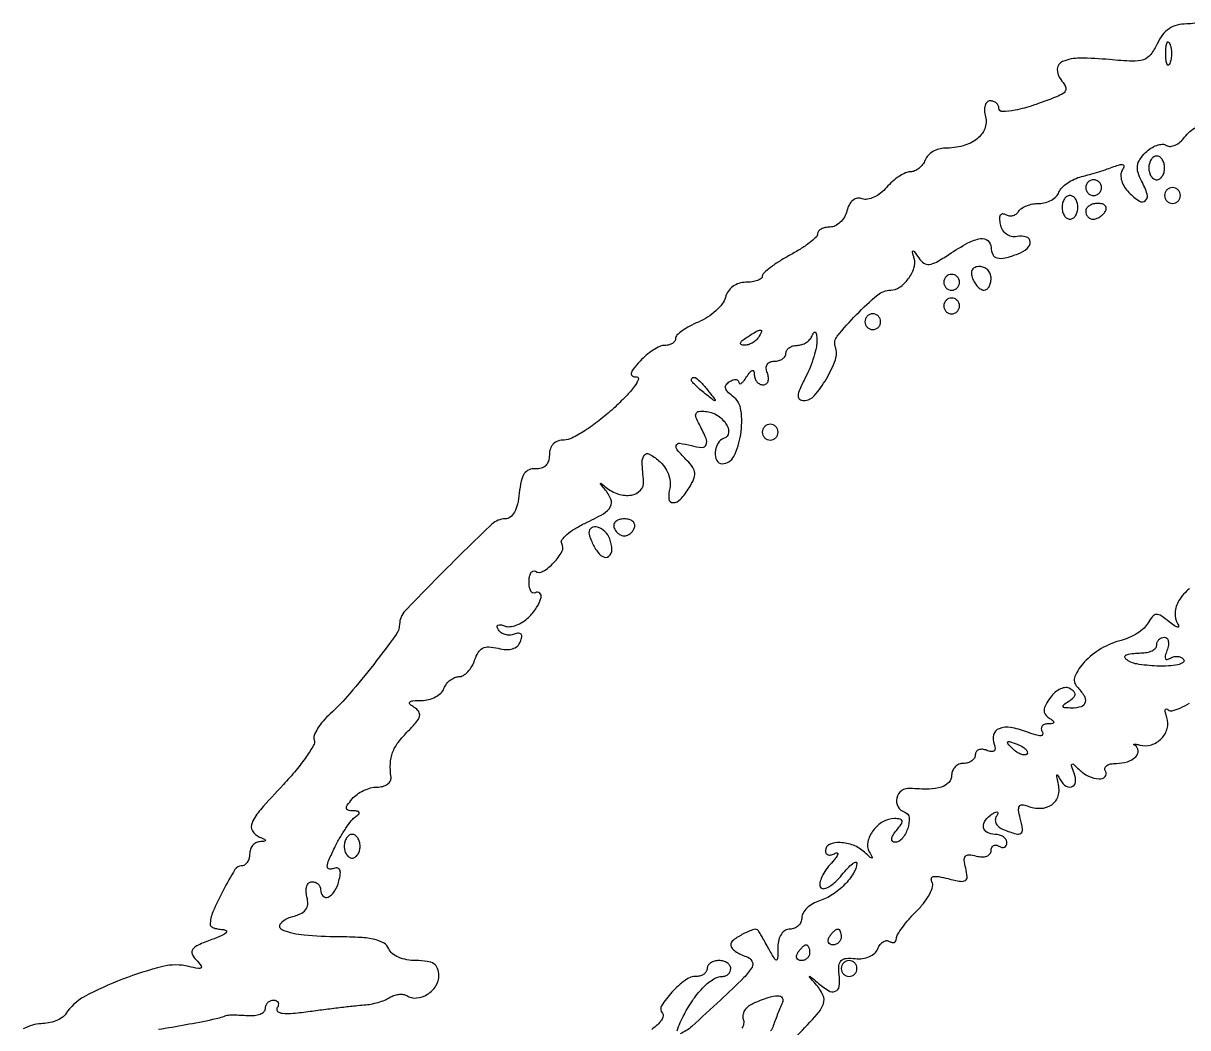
# Model space of a CAD drawing. Extents: x 254 to 922, y 86 to 1093.
# Drawn here: x 483.3 to 630.9, y 627.5 to 754.8 of the extents above; entities that cross this region are included whole.
import ezdxf

# ---------------------------------------------------------------- set-up
doc = ezdxf.new("R2010")
doc.units = 0

msp = doc.modelspace()

# ---------------------------------------------------------------- linework, layer by layer
for points in [[(631.836348, 754.832991, -0.040439), (630.811895, 754.75, 0.060878), (629.572035, 754.598479, 0.086566), (628.558652, 754.150888, 0.084255), (627.737691, 753.375703, 0.054662), (627.068563, 752.251134, -0.055354), (626.247399, 750.875373, -0.150692), (625.33616, 750.220771, -0.091902), (623.930378, 750.021917, -0.013257), (621.026882, 750.223395, 0.022695), (617.25711, 750.413595, 0.098632), (615.071375, 749.989611, 0.291595), (614.39311, 749.029656, 0.187239), (614.839826, 747.692998, -0.041565), (615.386576, 746.910123, -0.197462), (615.459497, 746.379832, -0.194967), (615.138505, 745.947226, -0.04043), (614.275523, 745.512634, -0.015221), (611.368994, 744.434302, -0.032274), (609.049865, 743.816624, -0.043053), (607.440753, 743.639362, -0.421162), (607, 744.069806, 0.11929), (606.914132, 744.424594, 0.100667), (606.67199, 744.726755, 0.092179), (606.309848, 744.929667, 0.081904), (605.883369, 745, 0.197409), (605.495184, 744.840523, 0.127178), (605.242449, 744.417157, 0.086366), (605.168935, 743.768683, 0.049129), (605.293172, 742.986912, -0.160747), (605.197573, 741.471239, -0.132636), (604.218654, 740.17141, -0.101132), (602.452025, 739.296151, -0.064694), (600.17273, 739, 0.0704), (599.380897, 738.887955, 0.063405), (598.620278, 738.559375, 0.066813), (598.004378, 738.073583, 0.101122), (597.638374, 737.5, -0.069959), (597.320536, 736.926541, -0.063283), (596.847292, 736.440625, -0.066795), (596.297101, 736.111705, -0.101706), (595.753626, 736, 0.10823), (595.133645, 735.864208, 0.037859), (594.33124, 735.418609, 0.035475), (593.49493, 734.778174, 0.034576), (592.749835, 734.020796, -0.050439), (591.998024, 733.303504, -0.05611), (591.142864, 732.780363, -0.063832), (590.317347, 732.516457, -0.137949), (589.659015, 732.577354, 0.128996), (589.054034, 732.644069, 0.130642), (588.497495, 732.404456, 0.103455), (588.040103, 731.859493, 0.059143), (587.725041, 731.056558, -0.068133), (587.400216, 730.270439, -0.068954), (586.877093, 729.604114, -0.075396), (586.243004, 729.154281, -0.117159), (585.59362, 729, 0.050897), (584.983838, 728.937766, 0.070848), (584.468126, 728.752507, 0.090938), (584.121366, 728.479075, 0.182411), (584, 728.157471, -0.207638), (583.813449, 727.727616, -0.022482), (582.971875, 727.008752, -0.024594), (581.84069, 726.213445, -0.017404), (580.5, 725.430067, 0.015966), (579.159196, 724.651783, 0.022892), (578.028125, 723.871924, 0.020012), (577.178448, 723.171469, 0.213495), (577, 722.772596, -0.239208), (576.849658, 722.476328, -0.069635), (576.384999, 722.22695, -0.053346), (575.708257, 722.05636, -0.035099), (574.90638, 722, 0.079027), (574.037453, 721.861799, 0.080431), (573.260075, 721.46106, 0.082178), (572.661942, 720.844614, 0.087864), (572.311161, 720.081879, -0.098702), (571.911644, 719.26016, -0.044963), (571.103627, 718.373766, -0.042161), (570.053244, 717.562784, -0.045159), (568.904781, 716.960559, 0.024122), (567.79235, 716.435579, 0.033183), (566.853279, 715.852687, 0.034939), (566.177401, 715.292923, 0.205117), (566, 714.87868, -0.151038), (565.896412, 714.543581, -0.09844), (565.604903, 714.258112, -0.081446), (565.169235, 714.065563, -0.06349), (564.654988, 714, 0.105367), (564.01364, 713.863329, 0.036283), (563.173392, 713.4125, 0.034148), (562.29186, 712.765355, 0.033439), (561.5, 712, 0.015464), (560.639652, 710.98812, 0.118983), (560.378176, 710.428152, 0.351336), (560.537704, 710.118501, 0.105222), (561.094569, 710, -0.536028), (561.297205, 709.69518, -0.060447), (560.801096, 708.825, -0.032812), (559.706102, 707.536809, -0.015037), (558.123176, 706, -0.019555), (556.310423, 704.468671, -0.023252), (554.482295, 703.175, -0.022922), (552.864809, 702.241338, -0.119989), (551.873619, 702, 0.082343), (551.093753, 701.87069, 0.115719), (550.497979, 701.497963, 0.115117), (550.128071, 700.897482, 0.080899), (550, 700.111111, -0.075282), (549.881843, 699.330794, -0.121806), (549.536765, 698.758987, -0.128337), (548.980142, 698.432763, -0.088742), (548.25, 698.361111, 0.119282), (547.422261, 698.229023, 0.148451), (546.824282, 697.735053, 0.093745), (546.425207, 696.787642, 0.028909), (546.186642, 695.25, -0.033592), (545.960176, 693.875371, -0.068184), (545.568198, 692.854466, -0.098522), (545.038257, 692.224229, -0.170427), (544.399521, 692, 0.192669), (542.711315, 691.324392, 0.005716), (537.144995, 685.896829, 0.005771), (531.708792, 680.346864, 0.1897), (531.011654, 678.643904, -0.155487), (530.576788, 677.340891, -0.007174), (527.732585, 673.560171, -0.012875), (524.705966, 669.855941, -0.030323), (522.21868, 667.29823, 0.030938), (521.3208, 666.372654, 0.03952), (520.621602, 665.412386, 0.043982), (520.191927, 664.550455, 0.175853), (520.176606, 663.970182, -0.215141), (520.107969, 663.300073, -0.019523), (519.185671, 661.844985, -0.022559), (517.886824, 660.133189, -0.01568), (516.276016, 658.317052, 0.009019), (513.376208, 655.134043, 0.07365), (512.311233, 653.486358, 0.23957), (512.356511, 652.446357, 0.16998), (513.25, 651.662281, -0.009076), (513.909806, 651.382013, -0.295955), (514, 651.242982, -0.382689), (513.903389, 651.135242, -0.011437), (513.25, 651.078947, 0.116386), (512.773019, 650.934111, 0.093931), (512.367188, 650.582566, 0.086824), (512.094381, 650.078926, 0.080979), (512, 649.5, -0.068325), (511.921286, 648.926664, -0.084779), (511.691261, 648.440625, -0.099803), (511.349771, 648.115624, -0.14136), (510.948973, 648, 0.262755), (510.141392, 647.544135, 0.014149), (508.642502, 644.893873, 0.019942), (507.337214, 642.167663, 0.102016), (507, 640.532119, 0.260633), (507.117534, 640.321958, 0.05417), (507.514063, 640.133962, 0.044091), (508.079563, 639.991758, 0.028704), (508.75, 639.923922, -0.22004), (509.048826, 639.769631, -0.405676), (509.021371, 639.520544, -0.068886), (508.376858, 639.12301, -0.016843), (507.216369, 638.657553, 0.016111), (505.48177, 637.964773, 0.124484), (504.796853, 637.433323, 0.273572), (504.721672, 636.854368, 0.08723), (505.216369, 636.097587, -0.018736), (505.863684, 635.352828, -0.397871), (505.842461, 635.085743, -0.23654), (505.50782, 634.993265, -0.010327), (504.288523, 635.260262, 0.120338), (500.988006, 635.249383, 0.031305), (495.888915, 633.641772, 0.031), (491.044989, 631.420362, 0.128119), (488.70031, 629.25, -0.107421), (488.223073, 628.770621, -0.049743), (487.437071, 628.367188, -0.04609), (486.491738, 628.092599, -0.047679), (485.52289, 628, 0.078944), (484.479412, 627.834214, 0.045525), (483.308235, 627.330592, 0.044125)], [(500.432349, 627.298707, 0.006513), (503.906816, 627.887234, 0.005687), (507.341156, 628.555541, 0.03869), (509, 629.03418, -0.079422), (509.314258, 629.097797, -0.009857), (510.014062, 629.112853, -0.011427), (510.851852, 629.095212, -0.00923), (511.75, 629.039125, 0.045578), (512.611391, 629.047969, 0.06887), (513.339062, 629.225179, 0.093406), (513.827909, 629.533486, 0.208403), (514, 629.928434, -0.097841), (514.080801, 630.337404, -0.097655), (514.311086, 630.685228, -0.098221), (514.654874, 630.918148, -0.100248), (515.059017, 631, -0.116123), (515.410828, 630.917176, -0.185603), (515.616753, 630.692259, -0.155543), (515.639081, 630.352912, -0.077822), (515.470563, 629.95237, 0.398732), (515.553617, 629.553421, 0.129839), (516.175076, 629.327637, 0.045193), (517.515367, 629.327732, 0.011718), (519.661546, 629.573091, -0.002531), (521.660642, 629.838927, -0.002516), (523.666204, 630.085044, -0.002465), (525.421584, 630.28273, -0.009839), (526.5, 630.377374, 0.030324), (527.357308, 630.488141, 0.02299), (528.279688, 630.709071, 0.023452), (529.128859, 630.997997, 0.048989), (529.75, 631.31567, -0.059352), (530.295712, 631.580687, -0.05576), (530.900054, 631.717175, -0.059942), (531.469648, 631.712035, -0.106604), (531.909758, 631.555773, 0.163089), (533.168335, 631.260762, 0.116675), (534.548938, 631.72655, 0.112141), (535.614698, 632.783054, 0.142557), (536, 634.106989, 0.090709), (535.835992, 635.003583, 0.158695), (535.367935, 635.586415, 0.111901), (534.509594, 635.906116, 0.03343), (533.106989, 636, -0.045886), (531.931597, 636.108095, -0.056246), (530.877318, 636.429364, -0.065461), (530.070802, 636.911606, -0.134491), (529.638374, 637.5, 0.171582), (529.041432, 638.199772, 0.072797), (527.880147, 638.662716, 0.044063), (526.051598, 638.931472, 0.013804), (523.281385, 639.015313, -0.021417), (518.898387, 639.21477, -0.075243), (516.161699, 639.880154, -0.498362), (515.944363, 640.705729, -0.165905), (517.187698, 641.510973, 0.03934), (518.405983, 641.920853, 0.122272), (519.092588, 642.439053, 0.156697), (519.362165, 643.133933, 0.07891), (519.268912, 644.079681, -0.053494), (519.158638, 644.814825, -0.08815), (519.242262, 645.435906, -0.125522), (519.499145, 645.846171, -0.192745), (519.883369, 646, -0.088331), (520.309713, 645.924089, -0.094768), (520.67199, 645.70625, -0.100006), (520.914342, 645.381489, -0.110888), (521, 645, 0.181266), (521.301326, 644.19614, 0.334286), (521.949066, 644.059228, 0.147864), (522.762791, 644.788194, 0.072855), (523.310405, 646.07899, 0.030225), (523.495684, 647.015355, 0.148371), (523.410948, 647.541514, 0.277743), (523.093436, 647.747141, 0.100152), (522.541191, 647.65418, -0.170703), (522.047053, 647.640212, -0.351556), (521.846683, 647.94287, -0.080439), (522.053231, 648.745533, -0.010923), (522.785819, 650.32519, -0.016475), (523.461266, 651.594473, -0.017809), (524.202572, 652.783214, -0.017597), (524.907173, 653.752845, -0.077436), (525.421665, 654.234687, 0.040103), (525.825357, 654.559964, 0.305535), (525.875779, 654.786148, 0.268583), (525.681705, 654.94063, 0.034103), (525.127555, 654.984687, -0.051364), (524.477864, 655.05894, -0.328723), (524.272494, 655.293487, -0.177684), (524.383927, 655.699725, -0.018329), (525, 656.5, -0.064655), (525.617682, 657.07421, -0.044376), (526.443612, 657.559375, -0.044474), (527.339356, 657.889937, -0.066257), (528.166281, 658, 0.064158), (528.888909, 658.093108, 0.090628), (529.475583, 658.367188, 0.114161), (529.836478, 658.774005, 0.158161), (529.925354, 659.25, -0.042074), (529.846664, 660.996144, -0.079803), (530.12331, 662.37267, -0.074463), (530.834, 663.65447, -0.032636), (532.118034, 665.118034, 0.020031), (533.173606, 666.261751, 0.115281), (533.548397, 666.989217, 0.219951), (533.44028, 667.56119, 0.09687), (532.868034, 668.102721, -0.044071), (532.323257, 668.519255, -0.432496), (532.319754, 668.778141, -0.177291), (532.696936, 668.945218, -0.014835), (533.781385, 668.984687, 0.060623), (534.696627, 669.102305, 0.05976), (535.561696, 669.436127, 0.065188), (536.249511, 669.924938, 0.114584), (536.638374, 670.5, -0.070794), (536.957454, 671.073452, -0.063513), (537.434296, 671.559375, -0.066827), (537.989823, 671.88825, -0.100604), (538.539601, 672, 0.135483), (539.095682, 672.153497, 0.067772), (539.670189, 672.612394, 0.059609), (540.175302, 673.287433, 0.054049), (540.526897, 674.084744, -0.058608), (540.967416, 675.059613, -0.140611), (541.542335, 675.59511, -0.131492), (542.341031, 675.764544, -0.048403), (543.490026, 675.591859, 0.046445), (544.517854, 675.433277, 0.088795), (545.344734, 675.530353, 0.113427), (545.953383, 675.878744, 0.11516), (546.344814, 676.456188, 0.052447), (546.502734, 677.046, 0.220123), (546.40509, 677.390062, 0.247802), (546.09309, 677.512916, 0.064014), (545.550223, 677.380899, -0.080221), (544.986061, 677.262827, -0.077542), (544.406409, 677.326005, -0.081844), (543.90062, 677.555931, -0.107217), (543.549213, 677.920372, -0.078479), (543.387856, 678.3053, -0.31632), (543.475545, 678.529769, -0.19985), (543.780474, 678.588776, -0.040786), (544.319123, 678.431035, 0.116543), (544.983279, 678.341253, 0.060898), (545.802617, 678.523884, 0.055567), (546.642283, 678.931542, 0.055657), (547.371061, 679.513918, 0.051414), (548.38484, 680.76077, 0.079126), (548.953224, 682.026733, 0.291859), (548.776121, 682.591515, 0.323794), (548.214286, 682.632436, -0.240072), (547.917425, 682.607934, -0.166626), (547.659375, 682.833849, -0.0894), (547.484461, 683.3234, -0.041231), (547.428571, 684, -0.041668), (547.485024, 684.676235, -0.090401), (547.661628, 685.164759, -0.167867), (547.922192, 685.389157, -0.237285), (548.221956, 685.362823, 0.28274), (549.21133, 685.360371, 0.065441), (550.564796, 686.453333, 0.064848), (551.598873, 687.867818, 0.270129), (551.572575, 688.882572, -0.3071), (551.591929, 689.339404, -0.054187), (552.206183, 690.003371, -0.04255), (553.210763, 690.737295, -0.025716), (554.508817, 691.43716, 0.019085), (556.844378, 692.656735, 0.133937), (557.743765, 693.556638, 0.237261), (557.794539, 694.515242, 0.070554), (557, 695.8, -0.002798), (556.49553, 696.4123, -0.384686), (556.5, 696.5, -0.384686), (556.5877, 696.50447, -0.002798), (557.2, 696, 0.096614), (558.747681, 695.150255, 0.11707), (560.394702, 695.024174, 0.163813), (561.563714, 695.634883, 0.21995), (561.947704, 696.75, -0.014456), (561.770033, 699.197596, -0.170958), (562.042944, 700.095442, -0.380254), (562.661023, 700.227393, -0.047959), (563.876023, 699.374124, -0.059833), (564.586235, 698.601255, -0.061651), (565.08486, 697.689629, -0.066056), (565.320906, 696.747296, -0.092588), (565.259391, 695.883912, 0.085359), (565.143766, 694.534431, 0.397372), (565.673988, 694.060419, 0.20315), (566.631715, 694.49715, 0.045999), (567.73721, 695.950814, 0.038576), (568.293417, 697.016237, 0.120465), (568.424725, 697.808495, 0.129967), (568.17221, 698.536166, 0.048261), (567.477757, 699.379386, -0.017231), (566.234151, 700.711795, -0.250908), (566.095293, 701.319013, -0.379708), (566.515604, 701.593282, -0.027045), (568, 701.289749, 0.045919), (569.358804, 701.064879, 0.32993), (569.886819, 701.399709, 0.196976), (569.870133, 702.206402, 0.020439), (569.026659, 703.950187, -0.027845), (568.590291, 704.887474, -0.202446), (568.599736, 705.373132, -0.267434), (568.942258, 705.622461, -0.046142), (569.776659, 705.634446, -0.117986), (571.230187, 705.16444, -0.103827), (572.39378, 704.070528, -0.167705), (572.713718, 702.945316, -0.307626), (572.15979, 702.21993, 0.183253), (571.383758, 701.586929, 0.110804), (571.024957, 700.440721, 0.137585), (571.223332, 699.413609, 0.283918), (571.893011, 699, 0.285152), (573.382841, 699.924858, 0.076615), (574.261822, 702.699915, 0.071754), (574.294282, 705.775748, 0.204458), (573.223077, 707.578833, -0.037834), (572.568796, 708.137806, -0.147558), (572.318734, 708.600855, -0.217744), (572.41401, 709.014021, -0.090695), (572.84851, 709.406374, -0.051021), (573.291126, 709.621067, -0.108653), (573.666248, 709.671335, -0.180683), (573.912468, 709.555192, -0.190663), (574.015313, 709.309017, 0.296366), (574.117778, 709.15768, 0.258347), (574.310881, 709.178274, 0.073021), (574.625256, 709.475679, 0.023407), (575, 710, -0.021149), (575.440231, 710.621859, -0.167501), (575.730859, 710.8125, -0.405416), (575.918023, 710.704915, -0.066727), (575.984687, 710.25, 0.087074), (576.074484, 709.772696, 0.093257), (576.32068, 709.367188, 0.098832), (576.683494, 709.095842, 0.111743), (577.106989, 709, 0.158089), (577.480915, 709.121257, 0.151946), (577.719716, 709.440625, 0.112257), (577.77672, 709.926101, 0.06502), (577.638374, 710.5, -0.075244), (577.503306, 711.114961, -0.151899), (577.617923, 711.592642, -0.166113), (577.972145, 711.893789, -0.094119), (578.531385, 712, 0.066306), (579.092793, 712.074778, 0.083434), (579.568594, 712.29375, 0.099317), (579.886819, 712.618655, 0.145266), (580, 713, -0.140362), (580.109202, 713.381338, -0.099913), (580.416146, 713.70625, -0.085122), (580.8752, 713.925077, -0.068857), (581.416667, 714, 0.080074), (581.995939, 714.093368, 0.064399), (582.565351, 714.367188, 0.065245), (583.039141, 714.772091, 0.087674), (583.337719, 715.25, -0.060352), (583.544404, 715.624689, -0.453138), (583.722368, 715.641689, -0.172539), (583.862253, 715.368606, -0.021965), (583.921053, 714.70034, -0.062749), (583.848124, 713.807431, -0.022209), (583.528641, 712.562668, -0.021636), (583.052504, 711.211989, -0.023772), (582.47432, 709.95034, 0.013489), (581.737623, 708.426327, 0.087812), (581.52933, 707.604155, 0.256341), (581.724692, 707.176967, 0.161378), (582.258712, 707, 0.218326), (583.5844, 707.607837, 0.045024), (585.117981, 709.751459, 0.045619), (586.258818, 712.175785, 0.175145), (586.261916, 713.816585, -0.263175), (586.491752, 715.157167, -0.021817), (588.93285, 717.895359, -0.0243), (591.622797, 720.403719, -0.177296), (593.251537, 721, 0.15417), (594.402788, 721.36362, 0.079183), (595.499918, 722.427259, 0.078844), (596.216279, 723.784979, 0.149674), (596.254226, 725.008929, -0.005751), (596.030745, 725.867495, -0.450917), (596.10182, 725.970479, -0.272791), (596.253335, 725.904058, -0.004032), (596.838526, 725.079071, 0.087575), (597.485794, 724.429477, 0.185165), (598.164764, 724.258778, 0.100264), (599.07815, 724.5612, 0.016588), (600.664657, 725.539955, -0.021337), (603.06076, 726.986948, -0.084874), (604.679259, 727.543618, -0.221579), (605.599199, 727.284867, -0.218506), (606, 726.411516, 0.118618), (606.212996, 725.526325, 0.220307), (606.78243, 725.079948, 0.121132), (607.797182, 725.090026, 0.028855), (609.418213, 725.606989, 0.083004), (610.593818, 726.299015, 0.23768), (610.957961, 727.145085, 0.322883), (610.472396, 727.739558, 0.108187), (609.286252, 727.793837, -0.096752), (608.569518, 727.810394, -0.107476), (607.941131, 728.098686, -0.102071), (607.466097, 728.63693, -0.079616), (607.19012, 729.36843, -0.03927), (607.101747, 730.081135, -0.132361), (607.202577, 730.535611, -0.268347), (607.461816, 730.69993, -0.149645), (607.83477, 730.602118, 0.097971), (608.274669, 730.437414, 0.097687), (608.744621, 730.452373, 0.098192), (609.17177, 730.644323, 0.100116), (609.489919, 730.983688, -0.1114), (609.872058, 731.3735, -0.050264), (610.512908, 731.701458, -0.046321), (611.289336, 731.924714, -0.046888), (612.090402, 732, 0.065924), (612.884871, 732.105206, 0.062046), (613.642297, 732.414115, 0.066491), (614.250311, 732.870567, 0.107318), (614.603742, 733.409753, -0.102716), (614.97814, 733.992425, -0.047103), (615.671635, 734.577523, -0.043935), (616.546196, 735.076953, -0.046321), (617.479457, 735.405488, 0.00777), (618.501637, 735.678991, 0.005446), (619.644471, 736.017386, 0.005496), (620.732229, 736.365536, 0.011415), (621.571144, 736.665674, -0.023291), (622.35204, 736.92431, -0.184086), (622.724913, 736.890347, -0.372135), (622.826181, 736.653045, -0.061179), (622.600287, 736.162268, 0.142149), (622.441767, 735.592083, 0.074026), (622.559618, 734.857239, 0.063988), (622.921759, 734.077116, 0.055805), (623.483861, 733.373282, 0.04947), (624.804532, 732.290947, 0.345762), (625.581178, 732.351732, 0.294247), (625.79641, 733.178904, 0.043431), (625.083003, 734.844908, -0.046522), (624.63233, 735.915563, -0.11134), (624.560714, 736.769444, -0.113247), (624.862445, 737.562329, -0.049099), (625.582602, 738.439745, -0.0518), (626.265915, 738.994454, -0.061407), (627.012146, 739.360205, -0.072015), (627.705879, 739.493106, -0.150898), (628.232324, 739.356416, 0.156759), (628.73511, 739.231997, 0.087956), (629.351864, 739.385453, 0.072654), (629.987091, 739.78759, 0.057563), (630.539449, 740.384836, -0.110197), (631.985407, 741.652824, -0.035907)], [(631.147938, 683.151512, 0.090302), (629.815992, 681.653904, 0.122193), (629.333327, 680.113365, 0.15125), (629.688714, 678.659758, -0.124978), (629.77688, 678.365745, -0.506477), (629.65426, 678.267428, -0.088511), (629.248486, 678.457643, -0.016802), (628.595182, 678.952762, 0.02262), (627.553903, 679.723014, 0.162216), (626.959293, 679.887593, 0.213143), (626.474759, 679.640486, 0.042271), (625.915995, 678.814376, -0.081589), (625.393114, 678.158468, -0.039688), (624.541515, 677.503494, -0.037991), (623.52434, 676.947356, -0.044653), (622.487336, 676.586178, 0.072166), (619.969073, 675.551073, 0.069454), (617.811796, 673.832271, 0.091778), (616.636927, 672.024543, 0.303503), (616.9, 670.7, -0.054164), (617.784124, 669.600345, -0.204401), (617.926751, 668.747512, -0.260639), (617.413651, 668.193942, -0.080709), (616.25, 668.015313, -0.015461), (615.36908, 668.050276, -0.276177), (615.145823, 668.206151, -0.350217), (615.205875, 668.439995, -0.02023), (615.856763, 668.890313, 0.040419), (616.45474, 669.340737, 0.184341), (616.652188, 669.720148, 0.225741), (616.528027, 670.084073, 0.061175), (616.040228, 670.475138, 0.153088), (615.485225, 670.616709, 0.091125), (614.816249, 670.455967, 0.074475), (614.127012, 670.017841, 0.056187), (613.518708, 669.356472, 0.030771), (612.923554, 668.427642, 0.109806), (612.72319, 667.755214, 0.168625), (612.8655, 667.227167, 0.102059), (613.335243, 666.771647, -0.021887), (613.855505, 666.407731, -0.283531), (613.93618, 666.196028, -0.327801), (613.782165, 666.052894, -0.025899), (613.190983, 666.015313, 0.082477), (612.73716, 665.934474, 0.158746), (612.447488, 665.711636, 0.180385), (612.366141, 665.383873, 0.110425), (612.498132, 665.003023, -0.231838), (612.530374, 664.674897, -0.313904), (612.292841, 664.510715, -0.074783), (611.617661, 664.614707, -0.015304), (610.473233, 665.010177, 0.049695), (608.472073, 665.551137, 0.133023), (607.015022, 665.405257, 0.238482), (606.323282, 664.645078, 0.160478), (606.380899, 663.449777, -0.064061), (606.513099, 662.905931, -0.249208), (606.389427, 662.594446, -0.219439), (606.043521, 662.49784, -0.051727), (605.449072, 662.657916, 0.067641), (604.894795, 662.788475, 0.115401), (604.425665, 662.725457, 0.15244), (604.116734, 662.482776, 0.151743), (604, 662.106989, -0.134459), (603.884389, 661.684847, -0.100435), (603.559375, 661.325178, -0.087143), (603.073208, 661.08314, -0.072144), (602.5, 661, 0.099038), (601.927543, 660.885486, 0.097945), (601.440625, 660.559375, 0.097945), (601.114514, 660.072457, 0.099038), (601, 659.5, -0.186112), (600.652163, 658.597887, -0.132455), (599.731508, 658.005967, -0.073691), (598.133033, 657.746534, -0.024352), (595.75, 657.829767, 0.177344), (594.658704, 657.530757, 0.183651), (594.038188, 656.602136, 0.188848), (594.19951, 655.516245, 0.184104), (595.057229, 654.814257, -0.302771), (595.604184, 654.111041, -0.099931), (595.431152, 652.746611, -0.089326), (594.717441, 651.451041, -0.226008), (593.770566, 651, -0.214681), (593.484197, 651.128897, -0.22275), (593.396714, 651.425778, -0.100348), (593.57205, 651.903434, -0.035237), (594, 652.5, 0.019291), (594.618453, 653.306569, 0.198558), (594.709602, 653.707482, 0.319009), (594.478191, 653.938582, 0.041804), (593.744889, 654, 0.134315), (592.2958, 653.603578, 0.097491), (591.041715, 652.484809, 0.105915), (590.376124, 651.059745, 0.187462), (590.560614, 649.793805, -0.008338), (590.93525, 649.105852, -0.540328), (590.879641, 649.006153, -0.203315), (590.691245, 649.070668, -0.004271), (589.946704, 649.75, 0.095963), (588.554278, 650.616852, 0.081909), (586.857847, 650.964342, 0.111185), (585.510849, 650.715233, 0.300174), (585, 649.940983, 0.145845), (585.102005, 649.598719, 0.185797), (585.367187, 649.407757, 0.132611), (585.771386, 649.410582, 0.064701), (586.25, 649.612877, -0.206604), (586.501135, 649.643577, -0.456556), (586.571593, 649.489289, -0.059334), (586.25197, 648.964129, -0.013702), (585.589464, 648.165763, 0.03443), (584.912323, 647.277307, 0.050875), (584.459466, 646.409022, 0.06437), (584.273747, 645.683245, 0.231295), (584.425544, 645.243869, 0.266263), (584.850115, 645.129511, 0.072312), (585.515055, 645.411992, 0.053064), (586.298554, 646.010237, 0.032864), (587.08608, 646.860784, -0.015958), (587.819854, 647.709054, -0.038228), (588.428444, 648.275232, -0.092789), (588.813064, 648.479321, -0.517603), (588.968197, 648.360784, -0.13186), (588.570525, 647.071283, -0.054473), (587.426879, 645.62829, -0.052044), (585.883144, 644.359936, -0.069224), (584.246162, 643.578129, 0.054211), (583.387122, 643.19898, 0.059701), (582.65981, 642.65381, 0.06784), (582.165426, 642.033416, 0.135156), (582, 641.432612, -0.103835), (581.885241, 640.885968, -0.09895), (581.559375, 640.42083, -0.096745), (581.072563, 640.109119, -0.09444), (580.5, 640, 0.136454), (579.90123, 639.83349, 0.108176), (579.41153, 639.369932, 0.08768), (579.087601, 638.649191, 0.058557), (578.969591, 637.75, -0.004491), (578.935842, 636.250073, -0.343866), (578.791703, 636.076803, -0.325553), (578.579788, 636.170157, -0.004253), (577.822112, 637.5, 0.001996), (577.378972, 638.286008, 0.002698), (576.971672, 638.992852, 0.001823), (576.624658, 639.582678, 0.029485), (576.495649, 639.773539, 0.323067), (575.917535, 639.947622, 0.036518), (574.585344, 639.375754, 0.036834), (573.327332, 638.600791, 0.240758), (573, 637.960399, 0.181525), (573.135319, 637.599952, 0.054052), (573.575037, 637.194793, 0.046428), (574.208266, 636.811999, 0.035918), (574.957572, 636.513466, -0.180428), (575.685899, 635.943118, -0.277142), (575.692688, 635.16473, -0.065175), (574.670155, 633.853063, -0.006135), (571.721495, 631.015488, -0.005773), (568.045557, 627.642905, -0.087157), (566.579205, 626.729761, -0.645019)], [(581.437178, 626.502968, 0.009695), (583.966675, 629.210776, 0.098415), (584.748865, 630.52825, 0.201741), (584.683847, 631.637252, 0.063776), (583.75, 633.05, -0.000938), (582.997148, 633.926627, -0.391638), (583, 634, -0.391638), (583.073373, 634.002852, -0.000938), (583.95, 633.25, 0.037895), (585.367929, 632.203726, 0.23001), (586.249898, 632.108285, 0.287554), (586.737481, 632.728252, 0.053028), (586.73821, 634.25, -0.044235), (586.718775, 635.388747, -0.182957), (587.002785, 636.002731, -0.179917), (587.625884, 636.280693, -0.042549), (588.783623, 636.255832, 0.061362), (589.710467, 636.270713, 0.068205), (590.571306, 636.513434, 0.076716), (591.248207, 636.941747, 0.122381), (591.638408, 637.500089, -0.064361), (591.923433, 638.028141, -0.095186), (592.30476, 638.388764, -0.122214), (592.718962, 638.528088, -0.160054), (593.104785, 638.435239, 0.079765), (593.44697, 638.292827, 0.157924), (593.737031, 638.31552, 0.184306), (593.929515, 638.496954, 0.113083), (594, 638.804619, -0.140213), (594.144165, 639.308606, -0.019517), (594.76039, 640.216633, -0.021073), (595.597346, 641.257109, -0.016462), (596.588561, 642.315834, 0.031984), (597.530492, 643.386649, 0.044287), (598.219229, 644.463571, 0.05203), (598.58879, 645.398295, 0.209516), (598.504772, 645.992279, -0.186949), (598.428196, 646.403874, -0.307613), (598.66817, 646.645222, -0.091537), (599.357118, 646.651309, -0.018045), (600.571376, 646.39273, 0.016588), (602.131866, 646.055665, 0.182548), (602.750552, 646.169246, 0.2894), (602.979099, 646.625131, 0.03929), (602.781936, 647.725877, -0.034312), (602.58974, 648.740641, -0.212994), (602.743166, 649.234648, -0.238365), (603.19722, 649.417033, -0.042459), (604.126771, 649.256598, 0.056649), (604.851424, 649.152556, 0.09538), (605.455829, 649.250566, 0.132777), (605.851348, 649.529929, 0.174703), (606, 649.942386, -0.09468), (606.07665, 650.34354, -0.172824), (606.29375, 650.59114, -0.172837), (606.618487, 650.645673, -0.094696), (607, 650.5, 0.082592), (607.3821, 650.343488, 0.161196), (607.70625, 650.3746, 0.182303), (607.921712, 650.586039, 0.108972), (608, 650.940983, 0.140337), (607.884374, 651.344827, 0.099915), (607.559375, 651.688914, 0.085131), (607.073318, 651.920655, 0.06887), (606.5, 652, -0.125199), (605.502758, 652.253685, -0.239492), (605.046201, 652.917519, -0.196891), (605.276099, 653.794158, -0.093254), (606.154508, 654.595492, -0.030129), (606.590316, 654.829816, -0.260615), (606.802261, 654.813508, -0.356812), (606.854942, 654.642387, -0.041716), (606.660252, 654.259293, 0.143738), (606.537416, 653.812072, 0.123972), (606.665025, 653.34027, 0.101884), (607.033789, 652.91461, 0.071979), (607.587531, 652.604785, 0.01753), (609.17531, 652.058533, 0.230955), (609.771521, 652.153316, 0.286087), (609.98595, 652.657812, 0.025103), (609.689595, 654.07899, -0.028769), (609.493321, 655.055986, -0.16753), (609.591657, 655.563901, -0.284894), (609.936613, 655.749003, -0.076101), (610.572963, 655.610375, 0.09643), (612.282671, 655.309597, 0.148455), (613.70124, 655.768515, 0.170098), (614.501938, 656.875541, 0.132961), (614.539032, 658.368425, -0.009005), (614.366723, 659.133505, -0.066137), (614.340022, 659.506662, -0.693595), (614.422454, 659.531919, -0.056244), (614.592564, 659.25, 0.10131), (615.328699, 658.245609, 0.251817), (616.185699, 658.03315, 0.312805), (616.693316, 658.618844, 0.118435), (616.547743, 659.75, -0.008433), (616.20717, 660.692067, -0.309425), (616.265306, 660.902023, -0.377046), (616.461353, 660.89798, -0.009992), (617.140754, 660.25, 0.083043), (618.347476, 659.395761, 0.094283), (619.714645, 659.028704, 0.2351), (620.443301, 659.326119, 0.33001), (620.5, 660, -0.195087), (620.435758, 660.378235, -0.183858), (620.651013, 660.70625, -0.1076), (621.159191, 660.928341, -0.049451), (621.881966, 661, 0.077847), (623.274757, 661.218171, 0.112452), (624.343137, 661.850951, 0.215948), (624.65114, 662.607242, 0.261657), (624.256231, 663.250695, -0.08428), (624.100157, 663.376046, -0.608768), (624.126563, 663.444591, -0.078023), (624.383076, 663.432698, -0.012295), (624.876748, 663.318852, 0.140744), (626.318377, 663.359824, 0.123567), (627.602726, 664.154266, 0.127144), (628.335516, 665.439992, 0.153347), (628.28123, 666.823113, -0.024853), (628.098257, 667.427745, -0.108034), (628.087491, 667.799806, -0.395512), (628.226736, 667.901593, -0.154304), (628.464091, 667.793246, 0.252176), (628.965503, 667.670345, 0.039511), (629.961226, 668.014367, 0.035902), (631.173068, 668.650534, 0.024108)], [(566.181869, 627.109412, -0.038474), (567.076916, 629.143718, -0.028653), (568.294653, 631.135766, -0.044766), (569.581627, 632.677905, -0.054896), (570.831259, 633.680591, -0.142583), (571.928571, 634, 0.09221), (572.337584, 634.076077, 0.096076), (572.685268, 634.29375, 0.099376), (572.917947, 634.618459, 0.106313), (573, 635, 0.148195), (572.884432, 635.381354, 0.098894), (572.559375, 635.70625, 0.082425), (572.073457, 635.925306, 0.064853), (571.5, 636, 0.064853), (570.926543, 635.925306, 0.082425), (570.440625, 635.70625, 0.098894), (570.115568, 635.381354, 0.148195), (570, 635, -0.133491), (569.896341, 634.618656, -0.100499), (569.604903, 634.29375, -0.087472), (569.168952, 634.075135, -0.072708), (568.654988, 634, 0.160552), (567.249391, 633.536715, 0.046769), (565.529183, 631.996518, 0.047503), (564.223842, 630.287065, 0.348854), (564.333103, 629.333564, -0.261354), (564.432949, 628.978499, -0.08558), (564.209482, 628.461361, -0.059535), (563.710084, 627.865511, -0.035839), (562.993639, 627.282991, 0.04398)], [(574.44702, 627.43591, 0.100238), (574.671956, 628.002408, 0.13699), (574.620613, 628.546284, -0.130091), (574.561407, 629.094005, -0.095745), (574.767008, 629.671628, -0.084417), (575.205698, 630.191083, -0.072814), (575.813142, 630.568282, -0.019298), (577.747935, 631.322562, -0.076655), (578.998715, 631.550326, -0.265135), (579.521905, 631.270436, -0.256642), (579.557251, 630.669824, 0.01073), (579.300686, 630.098678, 0.004667), (578.983277, 629.329573, 0.004615), (578.660994, 628.505609, 0.006127), (578.384012, 627.75, -0.065189), (578.044742, 627.080938, -0.063242)]]:
    msp.add_lwpolyline(points, format="xyb")
for points in [[(628.662281, 749.75, -0.174857), (628.474999, 749.540618, -0.447206), (628.306058, 749.601563, -0.078554), (628.189089, 750.10856, -0.017491), (628.157895, 751, -0.017491), (628.189089, 751.89144, -0.078554), (628.306058, 752.398438, -0.447206), (628.474999, 752.459382, -0.174857), (628.662281, 752.25, -0.057986), (628.818615, 751.679992, -0.037979), (628.87034, 751, -0.037979), (628.818615, 750.320008, -0.057986)], [(626, 736.5, 0.064853), (626.074694, 735.926543, 0.082425), (626.29375, 735.440625, 0.098894), (626.618646, 735.115568, 0.148195), (627, 735, 0.148195), (627.381354, 735.115568, 0.098894), (627.70625, 735.440625, 0.082425), (627.925306, 735.926543, 0.064853), (628, 736.5, 0.064853), (627.925306, 737.073457, 0.082425), (627.70625, 737.559375, 0.098894), (627.381354, 737.884432, 0.148195), (627, 738, 0.148195), (626.618646, 737.884432, 0.098894), (626.29375, 737.559375, 0.082425), (626.074694, 737.073457, 0.064853)], [(618, 734, 0.099038), (618.076342, 733.618362, 0.097945), (618.29375, 733.29375, 0.097945), (618.618362, 733.076342, 0.099038), (619, 733, 0.099038), (619.381638, 733.076342, 0.097945), (619.70625, 733.29375, 0.097945), (619.923658, 733.618362, 0.099038), (620, 734, 0.099038), (619.923658, 734.381638, 0.097945), (619.70625, 734.70625, 0.097945), (619.381638, 734.923658, 0.099038), (619, 735, 0.099038), (618.618362, 734.923658, 0.097945), (618.29375, 734.70625, 0.097945), (618.076342, 734.381638, 0.099038)], [(628, 733, 0.099038), (628.076342, 732.618362, 0.097945), (628.29375, 732.29375, 0.097945), (628.618362, 732.076342, 0.099038), (629, 732, 0.099038), (629.381638, 732.076342, 0.097945), (629.70625, 732.29375, 0.097945), (629.923658, 732.618362, 0.099038), (630, 733, 0.099038), (629.923658, 733.381638, 0.097945), (629.70625, 733.70625, 0.097945), (629.381638, 733.923658, 0.099038), (629, 734, 0.099038), (628.618362, 733.923658, 0.097945), (628.29375, 733.70625, 0.097945), (628.076342, 733.381638, 0.099038)], [(615, 731.5, 0.064853), (615.074694, 730.926543, 0.082425), (615.29375, 730.440625, 0.098894), (615.618646, 730.115568, 0.148195), (616, 730, 0.148195), (616.381354, 730.115568, 0.098894), (616.70625, 730.440625, 0.082425), (616.925306, 730.926543, 0.064853), (617, 731.5, 0.064853), (616.925306, 732.073457, 0.082425), (616.70625, 732.559375, 0.098894), (616.381354, 732.884432, 0.148195), (616, 733, 0.148195), (615.618646, 732.884432, 0.098894), (615.29375, 732.559375, 0.082425), (615.074694, 732.073457, 0.064853)], [(618, 731, 0.092995), (618.071618, 730.618268, 0.096318), (618.276414, 730.29375, 0.099231), (618.581949, 730.076556, 0.105429), (618.940983, 730, 0.089642), (619.346558, 730.073302, 0.053229), (619.7871, 730.29375, 0.051032), (620.193797, 730.617485, 0.06081), (620.5, 731, 0.139169), (620.607943, 731.379648, 0.191142), (620.478525, 731.70625, 0.138808), (620.110654, 731.926733, 0.066118), (619.559017, 732, 0.062283), (618.962904, 731.925455, 0.080552), (618.457961, 731.70625, 0.097988), (618.120018, 731.381379, 0.153634)], [(603.638374, 722.5, 0.048303), (603.924763, 721.926204, 0.053891), (604.307216, 721.440625, 0.061199), (604.723081, 721.108626, 0.13875), (605.106989, 721, 0.164455), (605.447641, 721.115158, 0.095748), (605.737678, 721.440625, 0.076852), (605.933678, 721.926285, 0.057609), (606, 722.5, 0.096899), (605.887999, 723.072505, 0.097416), (605.568594, 723.559375, 0.098432), (605.091819, 723.885371, 0.10122), (604.531385, 724, 0.094119), (603.972145, 723.893789, 0.166113), (603.617923, 723.592642, 0.151899), (603.503306, 723.114961, 0.075244)], [(600, 722, 0.099038), (600.076342, 721.618362, 0.097945), (600.29375, 721.29375, 0.097945), (600.618362, 721.076342, 0.099038), (601, 721, 0.099038), (601.381638, 721.076342, 0.097945), (601.70625, 721.29375, 0.097945), (601.923658, 721.618362, 0.099038), (602, 722, 0.099038), (601.923658, 722.381638, 0.097945), (601.70625, 722.70625, 0.097945), (601.381638, 722.923658, 0.099038), (601, 723, 0.099038), (600.618362, 722.923658, 0.097945), (600.29375, 722.70625, 0.097945), (600.076342, 722.381638, 0.099038)], [(600, 719, 0.099038), (600.076342, 718.618362, 0.097945), (600.29375, 718.29375, 0.097945), (600.618362, 718.076342, 0.099038), (601, 718, 0.099038), (601.381638, 718.076342, 0.097945), (601.70625, 718.29375, 0.097945), (601.923658, 718.618362, 0.099038), (602, 719, 0.099038), (601.923658, 719.381638, 0.097945), (601.70625, 719.70625, 0.097945), (601.381638, 719.923658, 0.099038), (601, 720, 0.099038), (600.618362, 719.923658, 0.097945), (600.29375, 719.70625, 0.097945), (600.076342, 719.381638, 0.099038)], [(590, 717, 0.099038), (590.076342, 716.618362, 0.097945), (590.29375, 716.29375, 0.097945), (590.618362, 716.076342, 0.099038), (591, 716, 0.099038), (591.381638, 716.076342, 0.097945), (591.70625, 716.29375, 0.097945), (591.923658, 716.618362, 0.099038), (592, 717, 0.099038), (591.923658, 717.381638, 0.097945), (591.70625, 717.70625, 0.097945), (591.381638, 717.923658, 0.099038), (591, 718, 0.099038), (590.618362, 717.923658, 0.097945), (590.29375, 717.70625, 0.097945), (590.076342, 717.381638, 0.099038)], [(576.5, 715, -0.075854), (576.175433, 714.618541, -0.054031), (575.713662, 714.298248, -0.053889), (575.192374, 714.083483, -0.074131), (574.690983, 714.015313, -0.102799), (574.327599, 714.095709, -0.37991), (574.239151, 714.292684, -0.147021), (574.445888, 714.597454, -0.027275), (575, 715, -0.008108), (576.281145, 715.798791, -0.136158), (576.758161, 715.931144, -0.541951), (576.886554, 715.734105, -0.034464)], [(570.127555, 708.25, -0.001576), (571.00764, 707.120493, -0.377591), (571, 707, -0.377591), (570.879507, 706.99236, -0.001576), (569.75, 707.872445, -0.012436), (569.079598, 708.425681, -0.017649), (568.514063, 708.952641, -0.013803), (568.08115, 709.410139, -0.184603), (568, 709.622445, -0.307699), (568.193395, 709.90695, -0.241985), (568.573889, 709.869516, -0.065617), (569.23668, 709.306759, -0.017685)], [(577, 703, 0.099038), (577.076342, 702.618362, 0.097945), (577.29375, 702.29375, 0.097945), (577.618362, 702.076342, 0.099038), (578, 702, 0.099038), (578.381638, 702.076342, 0.097945), (578.70625, 702.29375, 0.097945), (578.923658, 702.618362, 0.099038), (579, 703, 0.099038), (578.923658, 703.381638, 0.097945), (578.70625, 703.70625, 0.097945), (578.381638, 703.923658, 0.099038), (578, 704, 0.099038), (577.618362, 703.923658, 0.097945), (577.29375, 703.70625, 0.097945), (577.076342, 703.381638, 0.099038)], [(555.015313, 690.25, 0.075031), (555.08148, 689.86499, 0.020637), (555.299407, 689.288195, 0.020367), (555.603722, 688.647189, 0.01999), (555.96094, 688.02896, 0.113519), (556.784441, 687.212984, 0.324499), (557.543662, 687.268368, 0.229589), (557.924394, 688.12308, 0.083724), (557.654923, 689.456872, 0.107188), (557.033337, 690.405681, 0.121943), (556.100216, 690.958166, 0.214151), (555.347802, 690.859767, 0.265819)], [(558.191667, 690.925, 0.073624), (558.399741, 690.514089, 0.066918), (558.723802, 690.165781, 0.070382), (559.110048, 689.930417, 0.102038), (559.5, 689.85, 0.102038), (559.889952, 689.930417, 0.070382), (560.276198, 690.165781, 0.066918), (560.600259, 690.514089, 0.073624), (560.808333, 690.925, 0.159683), (560.810399, 691.333474, 0.143818), (560.571823, 691.684219, 0.107546), (560.111023, 691.920344, 0.064908), (559.5, 692, 0.064908), (558.888977, 691.920344, 0.107546), (558.428177, 691.684219, 0.143818), (558.189601, 691.333474, 0.159683)], [(628.298676, 675.335955, 0.027972), (628.076311, 674.642913, 0.175228), (628.110086, 674.278382, 0.3586), (628.334311, 674.172042, 0.077099), (628.760963, 674.352267, -0.081829), (629.224226, 674.542846, -0.092145), (629.704771, 674.563626, -0.100671), (630.127431, 674.413534, -0.119396), (630.428067, 674.116391, -0.424719), (630.341647, 673.777509, -0.074573), (629.657349, 673.512904, -0.043317), (628.49741, 673.357102, -0.021124), (627.002822, 673.350079, -0.031306), (624.464363, 673.605117, -0.132355), (623.084562, 674.231096, -0.61751), (623.211043, 674.784536, -0.060004), (625, 675, 0.048028), (625.765418, 675.073693, 0.068025), (626.4125, 675.29375, 0.088204), (626.848523, 675.618118, 0.191087), (627, 676, -0.095827), (627.07383, 676.381687, -0.097132), (627.284531, 676.70625, -0.098664), (627.599, 676.923543, -0.102345), (627.968615, 677, -0.206976), (628.283789, 676.863694, -0.140568), (628.465124, 676.511187, -0.090961), (628.472861, 675.97345, -0.049884)], [(610.526461, 662.193128, -0.20742), (610.220211, 662.072099, -0.082976), (609.768815, 662.162781, -0.063152), (609.246577, 662.441312, -0.043285), (608.733333, 662.875912, -0.011214), (608.106486, 663.536448, -0.400052), (608.111181, 663.729672, -0.286372), (608.336218, 663.78179, -0.008399), (609.293128, 663.435707, -0.036269), (609.940734, 663.133723, -0.070189), (610.395085, 662.789051, -0.120343), (610.59249, 662.461316, -0.278911)], [(524, 650.5, 0.064853), (524.074694, 649.926543, 0.082425), (524.29375, 649.440625, 0.098894), (524.618646, 649.115568, 0.148195), (525, 649, 0.148195), (525.381354, 649.115568, 0.098894), (525.70625, 649.440625, 0.082425), (525.925306, 649.926543, 0.064853), (526, 650.5, 0.064853), (525.925306, 651.073457, 0.082425), (525.70625, 651.559375, 0.098894), (525.381354, 651.884432, 0.148195), (525, 652, 0.148195), (524.618646, 651.884432, 0.098894), (524.29375, 651.559375, 0.082425), (524.074694, 651.073457, 0.064853)], [(587, 639, -0.105053), (586.918938, 638.618444, -0.099167), (586.688914, 638.29375, -0.09642), (586.345238, 638.076123, -0.093332), (585.940983, 638, -0.108972), (585.586039, 638.078288, -0.182303), (585.3746, 638.29375, -0.161196), (585.343488, 638.6179, -0.082592), (585.5, 639, -0.029505), (585.768994, 639.382774, -0.035638), (586.066025, 639.70625, -0.038439), (586.34829, 639.934461, -0.151918), (586.559017, 640, -0.210953), (586.727648, 639.92554, -0.081139), (586.870461, 639.70625, -0.061769), (586.967655, 639.382849, -0.042167)], [(583, 637, -0.105053), (582.918938, 636.618444, -0.099167), (582.688914, 636.29375, -0.09642), (582.345238, 636.076123, -0.093332), (581.940983, 636, -0.108972), (581.586039, 636.078288, -0.182303), (581.3746, 636.29375, -0.161196), (581.343488, 636.6179, -0.082592), (581.5, 637, -0.029505), (581.768994, 637.382774, -0.035638), (582.066025, 637.70625, -0.038439), (582.34829, 637.934461, -0.151918), (582.559017, 638, -0.210953), (582.727648, 637.92554, -0.081139), (582.870461, 637.70625, -0.061769), (582.967655, 637.382849, -0.042167)], [(587, 635, 0.099038), (587.076342, 634.618362, 0.097945), (587.29375, 634.29375, 0.097945), (587.618362, 634.076342, 0.099038), (588, 634, 0.099038), (588.381638, 634.076342, 0.097945), (588.70625, 634.29375, 0.097945), (588.923658, 634.618362, 0.099038), (589, 635, 0.099038), (588.923658, 635.381638, 0.097945), (588.70625, 635.70625, 0.097945), (588.381638, 635.923658, 0.099038), (588, 636, 0.099038), (587.618362, 635.923658, 0.097945), (587.29375, 635.70625, 0.097945), (587.076342, 635.381638, 0.099038)]]:
    msp.add_lwpolyline(points, format="xyb", close=True)

doc.saveas('drawing.dxf')
